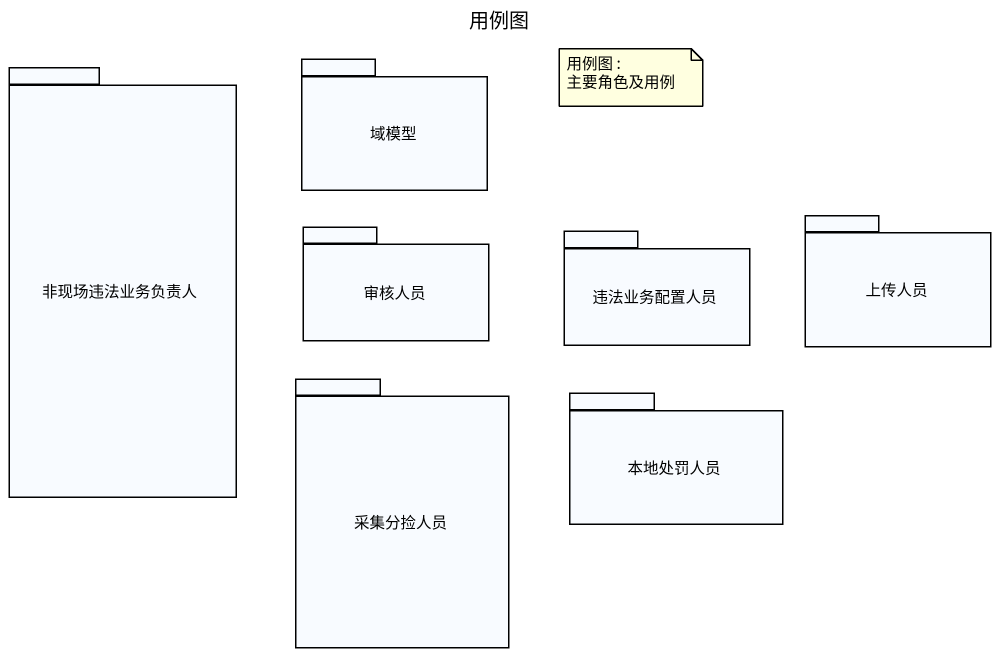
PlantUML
@startuml
title 用例图
package 非现场违法业务负责人 {
}
package 域模型 {
}
package 审核人员 {
}
package 违法业务配置人员 {
}
package 上传人员 {
}
package 采集分捡人员 {
}
package 本地处罚人员 {
}
note as N1
  用例图 : 主要角色及用例
end note
@enduml
